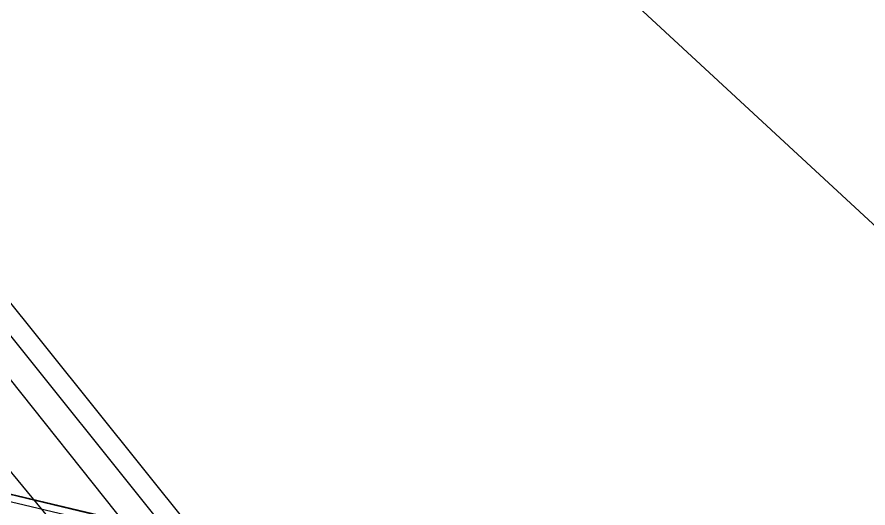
# Model space of a CAD drawing. Header units: feet. Extents: x -84 to 198, y -22 to 181.
# Drawn here: x 113.33 to 119.16, y 145.3 to 148.67 of the extents above; entities that cross this region are included whole.
import ezdxf

# ---------------------------------------------------------------- set-up
doc = ezdxf.new("R2010")
doc.units = ezdxf.units.FT
doc.layers.add('A-AREA-UNIDAD', color=30, linetype='CONTINUOUS')
doc.layers.add('A-LINEA', color=7, linetype='CONTINUOUS')

msp = doc.modelspace()

# ---------------------------------------------------------------- linework, layer by layer
at = {"layer": 'A-AREA-UNIDAD'}
msp.add_lwpolyline([(135.712, 123.9289), (132.96, 129.2089), (130.56, 133.0489), (130.56, 133.7422), (125.872, 140.0889), (120.192, 146.3289), (116.56, 149.6889), (112.88, 152.6933), (107.968, 156.1778), (103.008, 159.0578), (102.96, 159.3778), (101.52, 160.1422), (101.12, 160.1422), (101.088, 160.3733), (99.52, 161.1378), (97.28, 161.9378), (96, 162.0089), (95.28, 161.8489), (92.96, 160.8533)], dxfattribs=at)
at = {"layer": 'A-LINEA'}
for p, q in [((140.7504, 112.4542), (100.776, 160.6287)), ((140.7504, 112.4542), (103.1232, 159.3849)), ((140.7504, 112.4542), (103.1232, 159.3849)), ((140.5969, 112.4055), (103.0856, 159.2112)), ((140.277, 112.3118), (103.3057, 158.7075)), ((103.4267, 147.7244), (117.0533, 144.5111)), ((116.7067, 144.5378), (108.12, 146.5644))]:
    msp.add_line(p, q, dxfattribs=at)
msp.add_lwpolyline([(103.1067, 159.3911), (103.0667, 159.2178), (102.5733, 157.1111), (102.8667, 156.9378), (100.9867, 148.9911), (103.5867, 148.3778), (103.4267, 147.7244), (111.4267, 145.8444), (113.8133, 145.2711), (117.8667, 144.3111), (114.9067, 131.8311), (119.4533, 130.7511), (119.2933, 130.0978), (122, 129.4578), (128.0267, 128.0444), (124.1867, 111.8044), (124.44, 111.7378), (125.7867, 111.4178), (129.48, 110.5511), (135.96, 109.0178), (135.88, 108.6844), (141.96, 107.2578)], dxfattribs=at)
msp.add_lwpolyline([(103.1067, 159.3911), (103.0667, 159.2178), (102.5733, 157.1111), (102.8667, 156.9378), (100.9867, 148.9911), (103.5867, 148.3778), (103.4267, 147.7244), (111.4267, 145.8444), (113.8133, 145.2711), (117.8667, 144.3111), (114.9067, 131.8311), (119.4533, 130.7511), (119.2933, 130.0978), (122, 129.4578), (128.0267, 128.0444), (124.1867, 111.8044), (124.44, 111.7378), (125.7867, 111.4178), (129.48, 110.5511), (135.96, 109.0178), (135.88, 108.6844), (141.96, 107.2578)], dxfattribs=at)

doc.saveas('drawing.dxf')
